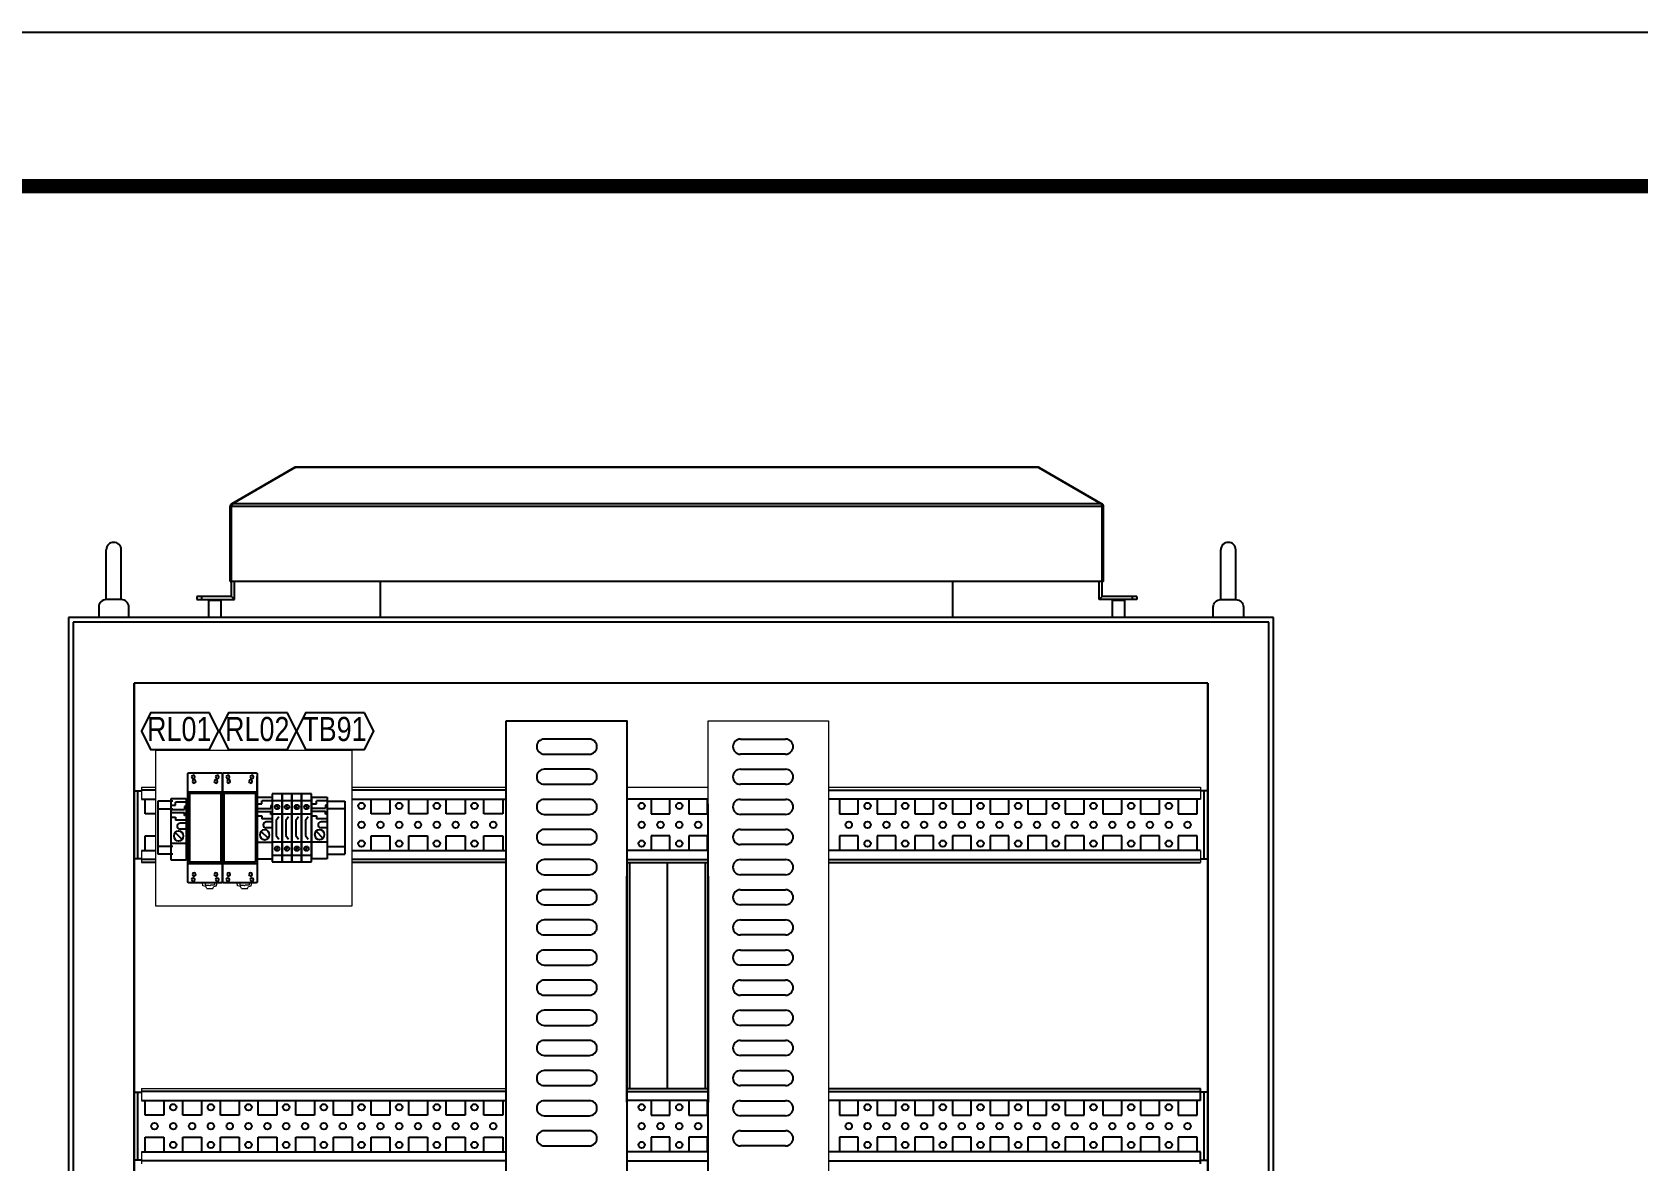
# Model space of a CAD drawing. Extents: x 81437 to 204847, y -54769 to -29444.
# Drawn here: x 87150 to 88216, y -52088 to -51339 of the extents above; entities that cross this region are included whole.
import ezdxf
from ezdxf.enums import TextEntityAlignment as Align
from ezdxf.lldxf.tags import DXFTag

# ---------------------------------------------------------------- set-up
doc = ezdxf.new("R2010")
doc.units = 0
doc.header["$LTSCALE"] = 100
doc.header["$MEASUREMENT"] = 0
for name, color, linetype in [('EYEBOLT', 7, 'Continuous'), ('PANEL', 7, 'Continuous'), ('Panel Comp', 7, 'Continuous'), ('t', 1, 'Continuous')]:
    doc.layers.add(name, color=color, linetype=linetype)
doc.layers.add('细实线', color=7, linetype='Continuous', lineweight=20)
doc.styles.add('HZ', font='arial.ttf', dxfattribs={"width": 0.7})
doc.styles.get("Standard").update_dxf_attribs({"font": ''})
doc.styles.add('微软雅黑', font='')
doc.styles.get('Standard').set_extended_font_data('SimSun')
doc.styles.get('微软雅黑').set_extended_font_data('Microsoft YaHei')
tags = doc.linetypes.add('HIDDEN2', pattern=[0.1875, 0.125, -0.0625]).pattern_tags.tags
tags[6:7] = [DXFTag(74, 4), DXFTag(75, 0), DXFTag(340, '0'), DXFTag(46, 1.0), DXFTag(50, 0.0), DXFTag(44, 0.0), DXFTag(45, 0.0)]
tags[4:5] = [DXFTag(74, 4), DXFTag(75, 0), DXFTag(340, '0'), DXFTag(46, 1.0), DXFTag(50, 0.0), DXFTag(44, 0.0), DXFTag(45, 0.0)]

# ---------------------------------------------------------------- blocks, each defined once
blk = doc.blocks.new('图框')
at = {"layer": 't', "color": 7, "const_width": 9.62}
blk.add_lwpolyline([(4109.5, -3210.4), (4109.5, -58.9), (-6.2, -58.9), (-6.2, -3210.4)], close=True, dxfattribs=at)
at = {"color": 7, "style": '微软雅黑', "flags": 8}
for tag, p, height in [('DWG.NAME:', (1375.5, -2969.2), 25), ('DWG.NO.:', (3122, -3089.3), 24), ('图纸编号', (3309.2, -3111.3), 24), ('FILENO.:', (3122.5, -3165), 24), ('文档号', (3311.6, -3183), 24)]:
    blk.add_attdef(tag, p, '', height=height, dxfattribs=at)
at = {"color": 7, "style": '微软雅黑', "width": 0.8, "flags": 8}
for tag, p, height in [('PROJECTNAME:', (3119.3, -2971.7), 24), ('PROJECT_NAME', (3324.7, -2969.2), 25)]:
    blk.add_attdef(tag, p, '', height=height, dxfattribs=at)
at = {"color": 7, "style": '微软雅黑', "flags": 8}
for tag, p in [('图纸名称:', (1371.6, -3024.8)), ('项目名称', (3272.9, -3045.6))]:
    blk.add_attdef(tag, text='', height=25, dxfattribs=at).set_placement(p, align=Align.BOTTOM_LEFT)
for tag, height, width, p in [('RENLIU', 24, 0.7, (692, -3009.2)), ('SHUFENWANG', 24, 0.7, (879.6, -3009.2)), ('FANGHOU', 24, 0.7, (1063.6, -3009.2)), ('DANDANLI', 24, 0.7, (1243.9, -3009.2)), ('#10STATIONONTROLCABINETCOVER', 30, 0.6, (1771.7, -3076)), ('HANGZHOUHOLLYSYSAUTOMATIONCO.,LTD.', 24, 0.7, (2763.9, -3104.6))]:
    blk.add_attdef(tag, text='', height=height, dxfattribs=dict(at, width=width)).set_placement(p, align=Align.MIDDLE)
at = {"color": 7, "flags": 8}
blk.add_attdef('A', text='', height=23, dxfattribs=at).set_placement((53.7, -3033.7), align=Align.MIDDLE)
at = {"color": 7, "style": '微软雅黑', "flags": 8}
for tag, height, p in [('设计时间', 23, (207.7, -3033.7)), ('刘仁', 23, (692, -3061.1)), ('王姝芬', 23, (879.6, -3061.1)), ('侯方', 23, (1063.6, -3061.1)), ('李丹丹', 23, (1243.9, -3061.1)), ('PAGEXOFX', 24, (3947.6, -3097.9)), ('REV.', 24, (53.2, -3121.9)), ('DATE', 24, (202.7, -3121.9)), ('DESCRIPTION', 24, (445.6, -3121.9)), ('PREPARED', 24, (692, -3121.9)), ('CHECKED', 24, (879.6, -3121.9)), ('SIGNED', 24, (1063.6, -3121.9)), ('APPROVED', 24, (1243.9, -3121.9)), ('图纸名称', 30, (1771.7, -3153.6)), ('第几页共几页', 24, (3947.6, -3172.9))]:
    blk.add_attdef(tag, text='', height=height, dxfattribs=at).set_placement(p, align=Align.MIDDLE)
blk = doc.blocks.new('堵头')
at = {"color": 53}
for p, q in [((0, -41), (0, 0)), ((0, 0), (10, 0)), ((10, 0), (10, -41)), ((0, -11), (10, -11)), ((0, -20.6), (4, -20.6)), ((7.3, -18.3), (2.7, -13.8)), ((0, -24.6), (4, -24.6)), ((0, -26.6), (7, -26.6)), ((0, -29.6), (1, -29.6)), ((1, -29.6), (1, -31.6)), ((10, -31.6), (1, -31.6)), ((7, -28.6), (7, -26.6)), ((10, -28.6), (7, -28.6)), ((0, -35.6), (1, -35.6)), ((0, -38.6), (7, -38.6)), ((10, -41), (0, -41)), ((10, -33.6), (1, -33.6)), ((1, -35.6), (1, -33.6)), ((10, -36.6), (7, -36.6)), ((7, -36.6), (7, -38.6))]:
    blk.add_line(p, q, dxfattribs=at)
blk.add_arc((4, -22.6), 2, 270, 90, dxfattribs=at)
blk.add_ellipse((5, -16.1), major_axis=(0, -3.5), ratio=0.857143, start_param=4.712389, end_param=10.995574, dxfattribs=at)
blk = doc.blocks.new('MY2NJ-K')
at = {"lineweight": 0}
for p, q in [((38.5, -10), (36.5, -9.7)), ((38.9, -11.9), (38.5, -10)), ((36.5, -11.5), (38, -11.5)), ((36.5, -17.6), (38, -17.6)), ((38.5, -19.1), (36.5, -19.4)), ((38, -11.5), (38, -14)), ((38, -17.6), (38, -15.1)), ((38.9, -17.2), (38.5, -19.1)), ((40.3, -12.5), (38.9, -11.9)), ((40.3, -16.6), (38.9, -17.2)), ((40.3, -12.5), (40.3, -16.6))]:
    blk.add_line(p, q, dxfattribs=at)
blk.add_arc((38, -14.5), 0.532, 270.5495, 89.4505, dxfattribs=at)
at = {"layer": 'Panel Comp'}
for p, q in [((12, -23), (-34, -23)), ((5.5, -23), (-33.7, -23)), ((5.5, -23), (-33.7, -23)), ((8.6, -23), (-30.6, -23)), ((11, -23), (-28.3, -23))]:
    blk.add_line(p, q, dxfattribs=at)
blk.add_lwpolyline([(36.5, -22), (36.5, -1, 0.414214), (35.5, 0), (-35.5, 0, 0.414214), (-36.5, -1), (-36.5, -22, 0.414214), (-35.5, -23), (35.5, -23, 0.414214)], format="xyb", close=True, dxfattribs=at)
for points in [[(24, -23), (24, 0), (-24, 0), (-24, -23)], [(22.8, -21.9), (22.8, -1.2), (-22.9, -1.2), (-22.9, -21.9)]]:
    blk.add_lwpolyline(points, close=True, dxfattribs=at)
for centre in [(-33.8, -3.6), (-30.8, -4.1), (30.9, -4.1), (34.4, -3.6), (-33.8, -19.5), (-30.8, -18.6), (30.9, -18.6), (34.4, -19.5)]:
    blk.add_circle(centre, 1.09, dxfattribs=at)
blk = doc.blocks.new('Z$W@#31031')
at = {"color": 53}
for p, q in [((0, 45), (0, 0)), ((6.5, 45), (0, 45)), ((6.5, 0), (6.5, 45)), ((0, 40.6), (6.5, 40.6)), ((0, 31.9), (6.5, 31.9)), ((2.6, 27.5), (4.4, 30.1)), ((2.6, 27.6), (2.6, 17.4)), ((0, 13.1), (6.5, 13.1)), ((2.6, 17.5), (4.4, 14.9)), ((0, 4.4), (6.5, 4.4)), ((0, 0), (6.5, 0))]:
    blk.add_line(p, q, dxfattribs=at)
at = {"color": 53, "linetype": 'HIDDEN2'}
for p, q in [((4.1, 35.1), (2.4, 37.5)), ((4.1, 9.9), (2.4, 7.5))]:
    blk.add_line(p, q, dxfattribs=at)
at = {"color": 53}
for centre in [(3.3, 36.3), (3.3, 8.7)]:
    blk.add_circle(centre, 1.5, dxfattribs=at)

msp = doc.modelspace()

# ---------------------------------------------------------------- linework, layer by layer
at = {"color": 7, "linetype": 'Continuous'}
for p, q in [((87323.8, -51628), (87282.1, -51652.1)), ((87324.3, -51628), (87282.6, -51652.1)), ((87323.8, -51628), (87323.9, -51628.3)), ((87817.7, -51628), (87324.3, -51628)), ((87817.1, -51627.7), (87324.9, -51627.7)), ((87817.7, -51628), (87859.4, -51652.1)), ((87818.2, -51628), (87818.1, -51628.3)), ((87818.2, -51628), (87859.9, -51652.1)), ((87281, -51703.7), (87281, -51654)), ((87281, -51654), (87282, -51654)), ((87282, -51703.7), (87282, -51654)), ((87860, -51654), (87282, -51654)), ((87282.1, -51652.1), (87282.4, -51652.6)), ((87859.4, -51652.1), (87282.6, -51652.1)), ((87859.9, -51652.1), (87859.6, -51652.6)), ((87860, -51703.7), (87860, -51654)), ((87861, -51654), (87860, -51654)), ((87861, -51703.7), (87861, -51654)), ((87281, -51703.7), (87282, -51703.7)), ((87282, -51713.7), (87282, -51703.7)), ((87860, -51703.7), (87282, -51703.7)), ((87284, -51715.7), (87284, -51703.7)), ((87381, -51727.7), (87381, -51703.7)), ((87761, -51727.7), (87761, -51703.7)), ((87858, -51715.7), (87858, -51703.7)), ((87860, -51713.7), (87860, -51703.7)), ((87861, -51703.7), (87860, -51703.7)), ((87259, -51713.7), (87259, -51715.7)), ((87282, -51713.7), (87259, -51713.7)), ((87259, -51715.7), (87284, -51715.7)), ((87262, -51713.7), (87262, -51715.7)), ((87267.5, -51715.7), (87267, -51716.2)), ((87267, -51727.7), (87267, -51716.2)), ((87275, -51716.2), (87267, -51716.2)), ((87274.5, -51715.7), (87275, -51716.2)), ((87275, -51727.7), (87275, -51716.2)), ((87284, -51715.7), (87282, -51713.7)), ((87858, -51715.7), (87860, -51713.7)), ((87883, -51715.7), (87858, -51715.7)), ((87883, -51713.7), (87860, -51713.7)), ((87867.5, -51715.7), (87867, -51716.2)), ((87867, -51727.7), (87867, -51716.2)), ((87875, -51716.2), (87867, -51716.2)), ((87874.5, -51715.7), (87875, -51716.2)), ((87875, -51727.7), (87875, -51716.2)), ((87880, -51713.7), (87880, -51715.7)), ((87883, -51713.7), (87883, -51715.7)), ((87519.6, -51808.3), (87489.6, -51808.3)), ((87619.9, -51808.3), (87649.9, -51808.3)), ((87489.6, -51818.3), (87519.6, -51818.3)), ((87649.9, -51818.3), (87619.9, -51818.3)), ((87519.6, -51828.3), (87489.6, -51828.3)), ((87619.9, -51828.3), (87649.9, -51828.3)), ((87217.3, -51842.7), (87222.3, -51842.7)), ((87217.3, -51842.7), (87222.3, -51842.7)), ((87219.8, -51887.7), (87219.8, -51842.7)), ((87219.8, -51887.7), (87219.8, -51842.7)), ((87231.8, -51842.2), (87222.3, -51842.2)), ((87222.3, -51848.2), (87231.8, -51848.2)), ((87224.6, -51858), (87224.6, -51848.2)), ((87464.4, -51842.2), (87361.9, -51842.2)), ((87361.9, -51848.2), (87464.4, -51848.2)), ((87374.6, -51858), (87374.6, -51848.2)), ((87374.6, -51858), (87374.6, -51848.2)), ((87374.6, -51858), (87374.6, -51848.2)), ((87374.6, -51858), (87374.6, -51848.2)), ((87387.1, -51848.2), (87387.1, -51858)), ((87399.6, -51858), (87399.6, -51848.2)), ((87412.1, -51848.2), (87412.1, -51858)), ((87424.6, -51858), (87424.6, -51848.2)), ((87437.1, -51848.2), (87437.1, -51858)), ((87449.6, -51858), (87449.6, -51848.2)), ((87462.1, -51848.2), (87462.1, -51858)), ((87489.6, -51838.3), (87519.6, -51838.3)), ((87598.4, -51848.2), (87544.4, -51848.2)), ((87560.6, -51848.2), (87560.6, -51858)), ((87573.1, -51858), (87573.1, -51848.2)), ((87585.6, -51848.2), (87585.6, -51858)), ((87598.1, -51858), (87598.1, -51848.2)), ((87649.9, -51838.3), (87619.9, -51838.3)), ((87678.4, -51842.2), (87915.9, -51842.2)), ((87916.2, -51848.2), (87678.4, -51848.2)), ((87685.6, -51848.2), (87685.6, -51858)), ((87698.1, -51858), (87698.1, -51848.2)), ((87710.6, -51848.2), (87710.6, -51858)), ((87723.1, -51858), (87723.1, -51848.2)), ((87735.6, -51848.2), (87735.6, -51858)), ((87748.1, -51858), (87748.1, -51848.2)), ((87760.6, -51848.2), (87760.6, -51858)), ((87773.1, -51858), (87773.1, -51848.2)), ((87785.6, -51848.2), (87785.6, -51858)), ((87798.1, -51858), (87798.1, -51848.2)), ((87810.6, -51848.2), (87810.6, -51858)), ((87823.1, -51858), (87823.1, -51848.2)), ((87835.6, -51848.2), (87835.6, -51858)), ((87848.1, -51858), (87848.1, -51848.2)), ((87860.6, -51848.2), (87860.6, -51858)), ((87873.1, -51858), (87873.1, -51848.2)), ((87885.6, -51848.2), (87885.6, -51858)), ((87898.1, -51858), (87898.1, -51848.2)), ((87910.6, -51848.2), (87910.6, -51858)), ((87915.9, -51842.2), (87925.3, -51842.2)), ((87925.3, -51848.2), (87915.9, -51848.2)), ((87923.1, -51858), (87923.1, -51848.2)), ((87930.3, -51842.7), (87925.3, -51842.7)), ((87927.8, -51887.7), (87927.8, -51842.7)), ((87231.8, -51858), (87224.6, -51858)), ((87387.1, -51858), (87374.6, -51858)), ((87412.1, -51858), (87399.6, -51858)), ((87437.1, -51858), (87424.6, -51858)), ((87462.1, -51858), (87449.6, -51858)), ((87519.6, -51848.3), (87489.6, -51848.3)), ((87489.6, -51858.3), (87519.6, -51858.3)), ((87560.6, -51858), (87573.1, -51858)), ((87585.6, -51858), (87598.1, -51858)), ((87598.4, -53596.2), (87598.4, -51851.2)), ((87619.9, -51848.3), (87649.9, -51848.3)), ((87649.9, -51858.3), (87619.9, -51858.3)), ((87685.6, -51858), (87698.1, -51858)), ((87710.6, -51858), (87723.1, -51858)), ((87735.6, -51858), (87748.1, -51858)), ((87760.6, -51858), (87773.1, -51858)), ((87785.6, -51858), (87798.1, -51858)), ((87810.6, -51858), (87823.1, -51858)), ((87835.6, -51858), (87848.1, -51858)), ((87860.6, -51858), (87873.1, -51858)), ((87885.6, -51858), (87898.1, -51858)), ((87910.6, -51858), (87923.1, -51858)), ((87519.6, -51868.3), (87489.6, -51868.3)), ((87619.9, -51868.3), (87649.9, -51868.3)), ((87224.6, -51872.5), (87231.8, -51872.5)), ((87224.6, -51882.2), (87224.6, -51872.5)), ((87374.6, -51872.5), (87387.1, -51872.5)), ((87374.6, -51882.2), (87374.6, -51872.5)), ((87374.6, -51882.2), (87374.6, -51872.5)), ((87374.6, -51882.2), (87374.6, -51872.5)), ((87374.6, -51882.2), (87374.6, -51872.5)), ((87387.1, -51872.5), (87387.1, -51882.2)), ((87399.6, -51872.5), (87412.1, -51872.5)), ((87399.6, -51882.2), (87399.6, -51872.5)), ((87412.1, -51872.5), (87412.1, -51882.2)), ((87424.6, -51872.5), (87437.1, -51872.5)), ((87424.6, -51882.2), (87424.6, -51872.5)), ((87437.1, -51872.5), (87437.1, -51882.2)), ((87449.6, -51872.5), (87462.1, -51872.5)), ((87449.6, -51882.2), (87449.6, -51872.5)), ((87462.1, -51872.5), (87462.1, -51882.2)), ((87489.6, -51878.3), (87519.6, -51878.3)), ((87573.1, -51872.5), (87560.6, -51872.5)), ((87560.6, -51872.5), (87560.6, -51882.2)), ((87573.1, -51882.2), (87573.1, -51872.5)), ((87598.1, -51872.5), (87585.6, -51872.5)), ((87585.6, -51872.5), (87585.6, -51882.2)), ((87598.1, -51882.2), (87598.1, -51872.5)), ((87649.9, -51878.3), (87619.9, -51878.3)), ((87698.1, -51872.5), (87685.6, -51872.5)), ((87685.6, -51872.5), (87685.6, -51882.2)), ((87698.1, -51882.2), (87698.1, -51872.5)), ((87723.1, -51872.5), (87710.6, -51872.5)), ((87710.6, -51872.5), (87710.6, -51882.2)), ((87723.1, -51882.2), (87723.1, -51872.5)), ((87748.1, -51872.5), (87735.6, -51872.5)), ((87735.6, -51872.5), (87735.6, -51882.2)), ((87748.1, -51882.2), (87748.1, -51872.5)), ((87773.1, -51872.5), (87760.6, -51872.5)), ((87760.6, -51872.5), (87760.6, -51882.2)), ((87773.1, -51882.2), (87773.1, -51872.5)), ((87798.1, -51872.5), (87785.6, -51872.5)), ((87785.6, -51872.5), (87785.6, -51882.2)), ((87798.1, -51882.2), (87798.1, -51872.5)), ((87823.1, -51872.5), (87810.6, -51872.5)), ((87810.6, -51872.5), (87810.6, -51882.2)), ((87823.1, -51882.2), (87823.1, -51872.5)), ((87848.1, -51872.5), (87835.6, -51872.5)), ((87835.6, -51872.5), (87835.6, -51882.2)), ((87848.1, -51882.2), (87848.1, -51872.5)), ((87873.1, -51872.5), (87860.6, -51872.5)), ((87860.6, -51872.5), (87860.6, -51882.2)), ((87873.1, -51882.2), (87873.1, -51872.5)), ((87898.1, -51872.5), (87885.6, -51872.5)), ((87885.6, -51872.5), (87885.6, -51882.2)), ((87898.1, -51882.2), (87898.1, -51872.5)), ((87923.1, -51872.5), (87910.6, -51872.5)), ((87910.6, -51872.5), (87910.6, -51882.2)), ((87923.1, -51882.2), (87923.1, -51872.5)), ((87222.3, -51887.7), (87217.3, -51887.7)), ((87222.3, -51887.7), (87217.3, -51887.7)), ((87222.3, -51882.2), (87231.8, -51882.2)), ((87231.8, -51888.2), (87222.3, -51888.2)), ((87231.8, -51890.2), (87222.3, -51890.2)), ((87361.9, -51882.2), (87464.4, -51882.2)), ((87464.4, -51888.2), (87361.9, -51888.2)), ((87464.4, -51890.2), (87361.9, -51890.2)), ((87519.6, -51888.3), (87489.6, -51888.3)), ((87598.4, -51882.2), (87544.4, -51882.2)), ((87544.4, -51888.2), (87598.4, -51888.2)), ((87544.4, -51890.2), (87598.4, -51890.2)), ((87546.4, -52040.2), (87546.4, -51890.2)), ((87571.4, -52040.2), (87571.4, -51890.2)), ((87571.4, -52040.2), (87571.4, -51890.2)), ((87596.4, -51890.2), (87596.4, -52040.2)), ((87619.9, -51888.3), (87649.9, -51888.3)), ((87916.2, -51882.2), (87678.4, -51882.2)), ((87678.4, -51888.2), (87915.9, -51888.2)), ((87678.4, -51890.2), (87915.9, -51890.2)), ((87925.3, -51882.2), (87915.9, -51882.2)), ((87915.9, -51888.2), (87925.3, -51888.2)), ((87915.9, -51890.2), (87925.3, -51890.2)), ((87925.3, -51887.7), (87930.3, -51887.7)), ((87489.6, -51898.3), (87519.6, -51898.3)), ((87544.4, -52049.2), (87544.4, -51899.2)), ((87598.4, -51899.2), (87598.4, -52049.2)), ((87649.9, -51898.3), (87619.9, -51898.3)), ((87519.6, -51908.3), (87489.6, -51908.3)), ((87619.9, -51908.3), (87649.9, -51908.3)), ((87489.6, -51918.3), (87519.6, -51918.3)), ((87649.9, -51918.3), (87619.9, -51918.3)), ((87519.6, -51928.3), (87489.6, -51928.3)), ((87619.9, -51928.3), (87649.9, -51928.3)), ((87489.6, -51938.3), (87519.6, -51938.3)), ((87649.9, -51938.3), (87619.9, -51938.3)), ((87519.6, -51948.3), (87489.6, -51948.3)), ((87619.9, -51948.3), (87649.9, -51948.3)), ((87489.6, -51958.3), (87519.6, -51958.3)), ((87649.9, -51958.3), (87619.9, -51958.3)), ((87519.6, -51968.3), (87489.6, -51968.3)), ((87619.9, -51968.3), (87649.9, -51968.3)), ((87489.6, -51978.3), (87519.6, -51978.3)), ((87649.9, -51978.3), (87619.9, -51978.3)), ((87519.6, -51988.3), (87489.6, -51988.3)), ((87619.9, -51988.3), (87649.9, -51988.3)), ((87489.6, -51998.3), (87519.6, -51998.3)), ((87649.9, -51998.3), (87619.9, -51998.3)), ((87519.6, -52008.3), (87489.6, -52008.3)), ((87489.6, -52018.3), (87519.6, -52018.3)), ((87619.9, -52008.3), (87649.9, -52008.3)), ((87649.9, -52018.3), (87619.9, -52018.3)), ((87519.6, -52028.3), (87489.6, -52028.3)), ((87619.9, -52028.3), (87649.9, -52028.3)), ((87489.6, -52038.3), (87519.6, -52038.3)), ((87649.9, -52038.3), (87619.9, -52038.3)), ((87217.3, -52042.7), (87222.3, -52042.7)), ((87219.8, -52087.7), (87219.8, -52042.7)), ((87464.4, -52042.2), (87222.3, -52042.2)), ((87222.3, -52048.2), (87464.4, -52048.2)), ((87224.6, -52058), (87224.6, -52048.2)), ((87237.1, -52048.2), (87237.1, -52058)), ((87249.6, -52058), (87249.6, -52048.2)), ((87262.1, -52048.2), (87262.1, -52058)), ((87274.6, -52058), (87274.6, -52048.2)), ((87287.1, -52048.2), (87287.1, -52058)), ((87299.6, -52058), (87299.6, -52048.2)), ((87312.1, -52048.2), (87312.1, -52058)), ((87324.6, -52058), (87324.6, -52048.2)), ((87337.1, -52048.2), (87337.1, -52058)), ((87349.6, -52058), (87349.6, -52048.2)), ((87362.1, -52048.2), (87362.1, -52058)), ((87374.6, -52058), (87374.6, -52048.2)), ((87387.1, -52048.2), (87387.1, -52058)), ((87399.6, -52058), (87399.6, -52048.2)), ((87412.1, -52048.2), (87412.1, -52058)), ((87424.6, -52058), (87424.6, -52048.2)), ((87437.1, -52048.2), (87437.1, -52058)), ((87449.6, -52058), (87449.6, -52048.2)), ((87462.1, -52048.2), (87462.1, -52058)), ((87519.6, -52048.3), (87489.6, -52048.3)), ((87544.4, -52040.2), (87598.4, -52040.2)), ((87544.4, -52042.2), (87598.4, -52042.2)), ((87598.4, -52048.2), (87544.4, -52048.2)), ((87560.6, -52048.2), (87560.6, -52058)), ((87573.1, -52058), (87573.1, -52048.2)), ((87585.6, -52048.2), (87585.6, -52058)), ((87598.1, -52058), (87598.1, -52048.2)), ((87619.9, -52048.3), (87649.9, -52048.3)), ((87678.4, -52040.2), (87746.3, -52040.2)), ((87678.4, -52042.2), (87746.3, -52042.2)), ((87746.3, -52048.2), (87678.4, -52048.2)), ((87685.6, -52048.2), (87685.6, -52058)), ((87698.1, -52058), (87698.1, -52048.2)), ((87710.6, -52048.2), (87710.6, -52058)), ((87723.1, -52058), (87723.1, -52048.2)), ((87735.6, -52048.2), (87735.6, -52058)), ((87746.3, -52040.2), (87925.3, -52040.2)), ((87746.3, -52042.2), (87925.3, -52042.2)), ((87925.3, -52048.2), (87746.3, -52048.2)), ((87748.1, -52058), (87748.1, -52048.2)), ((87760.6, -52048.2), (87760.6, -52058)), ((87773.1, -52058), (87773.1, -52048.2)), ((87785.6, -52048.2), (87785.6, -52058)), ((87798.1, -52058), (87798.1, -52048.2)), ((87810.6, -52048.2), (87810.6, -52058)), ((87823.1, -52058), (87823.1, -52048.2)), ((87835.6, -52048.2), (87835.6, -52058)), ((87848.1, -52058), (87848.1, -52048.2)), ((87860.6, -52048.2), (87860.6, -52058)), ((87873.1, -52058), (87873.1, -52048.2)), ((87885.6, -52048.2), (87885.6, -52058)), ((87898.1, -52058), (87898.1, -52048.2)), ((87910.6, -52048.2), (87910.6, -52058)), ((87923.1, -52058), (87923.1, -52048.2)), ((87925.3, -52048.2), (87925.3, -52040.2)), ((87930.3, -52042.7), (87925.3, -52042.7)), ((87927.8, -52087.7), (87927.8, -52042.7)), ((87237.1, -52058), (87224.6, -52058)), ((87262.1, -52058), (87249.6, -52058)), ((87287.1, -52058), (87274.6, -52058)), ((87312.1, -52058), (87299.6, -52058)), ((87337.1, -52058), (87324.6, -52058)), ((87362.1, -52058), (87349.6, -52058)), ((87387.1, -52058), (87374.6, -52058)), ((87412.1, -52058), (87399.6, -52058)), ((87437.1, -52058), (87424.6, -52058)), ((87462.1, -52058), (87449.6, -52058)), ((87489.6, -52058.3), (87519.6, -52058.3)), ((87560.6, -52058), (87573.1, -52058)), ((87585.6, -52058), (87598.1, -52058)), ((87649.9, -52058.3), (87619.9, -52058.3)), ((87685.6, -52058), (87698.1, -52058)), ((87710.6, -52058), (87723.1, -52058)), ((87735.6, -52058), (87748.1, -52058)), ((87760.6, -52058), (87773.1, -52058)), ((87785.6, -52058), (87798.1, -52058)), ((87810.6, -52058), (87823.1, -52058)), ((87835.6, -52058), (87848.1, -52058)), ((87860.6, -52058), (87873.1, -52058)), ((87885.6, -52058), (87898.1, -52058)), ((87910.6, -52058), (87923.1, -52058)), ((87519.6, -52068.3), (87489.6, -52068.3)), ((87619.9, -52068.3), (87649.9, -52068.3)), ((87753.5, -52067.2), (87755.1, -52067.2)), ((87756.3, -52064.5), (87756.3, -52066)), ((87222.3, -52082.2), (87464.4, -52082.2)), ((87224.6, -52072.5), (87237.1, -52072.5)), ((87224.6, -52082.2), (87224.6, -52072.5)), ((87237.1, -52072.5), (87237.1, -52082.2)), ((87249.6, -52072.5), (87262.1, -52072.5)), ((87249.6, -52082.2), (87249.6, -52072.5)), ((87262.1, -52072.5), (87262.1, -52082.2)), ((87274.6, -52072.5), (87287.1, -52072.5)), ((87274.6, -52082.2), (87274.6, -52072.5)), ((87287.1, -52072.5), (87287.1, -52082.2)), ((87299.6, -52072.5), (87312.1, -52072.5)), ((87299.6, -52082.2), (87299.6, -52072.5)), ((87312.1, -52072.5), (87312.1, -52082.2)), ((87324.6, -52072.5), (87337.1, -52072.5)), ((87324.6, -52082.2), (87324.6, -52072.5)), ((87337.1, -52072.5), (87337.1, -52082.2)), ((87349.6, -52072.5), (87362.1, -52072.5)), ((87349.6, -52082.2), (87349.6, -52072.5)), ((87362.1, -52072.5), (87362.1, -52082.2)), ((87374.6, -52072.5), (87387.1, -52072.5)), ((87374.6, -52082.2), (87374.6, -52072.5)), ((87387.1, -52072.5), (87387.1, -52082.2)), ((87399.6, -52072.5), (87412.1, -52072.5)), ((87399.6, -52082.2), (87399.6, -52072.5)), ((87412.1, -52072.5), (87412.1, -52082.2)), ((87424.6, -52072.5), (87437.1, -52072.5)), ((87424.6, -52082.2), (87424.6, -52072.5)), ((87437.1, -52072.5), (87437.1, -52082.2)), ((87449.6, -52072.5), (87462.1, -52072.5)), ((87449.6, -52082.2), (87449.6, -52072.5)), ((87462.1, -52072.5), (87462.1, -52082.2)), ((87489.6, -52078.3), (87519.6, -52078.3)), ((87598.4, -52082.2), (87544.4, -52082.2)), ((87573.1, -52072.5), (87560.6, -52072.5)), ((87560.6, -52072.5), (87560.6, -52082.2)), ((87573.1, -52082.2), (87573.1, -52072.5)), ((87598.1, -52072.5), (87585.6, -52072.5)), ((87585.6, -52072.5), (87585.6, -52082.2)), ((87598.1, -52082.2), (87598.1, -52072.5)), ((87649.9, -52078.3), (87619.9, -52078.3)), ((87746.3, -52082.2), (87678.4, -52082.2)), ((87698.1, -52072.5), (87685.6, -52072.5)), ((87685.6, -52072.5), (87685.6, -52082.2)), ((87698.1, -52082.2), (87698.1, -52072.5)), ((87723.1, -52072.5), (87710.6, -52072.5)), ((87710.6, -52072.5), (87710.6, -52082.2)), ((87723.1, -52082.2), (87723.1, -52072.5)), ((87748.1, -52072.5), (87735.6, -52072.5)), ((87735.6, -52072.5), (87735.6, -52082.2)), ((87925.3, -52082.2), (87746.3, -52082.2)), ((87748.1, -52082.2), (87748.1, -52072.5)), ((87773.1, -52072.5), (87760.6, -52072.5)), ((87760.6, -52072.5), (87760.6, -52082.2)), ((87773.1, -52082.2), (87773.1, -52072.5)), ((87798.1, -52072.5), (87785.6, -52072.5)), ((87785.6, -52072.5), (87785.6, -52082.2)), ((87798.1, -52082.2), (87798.1, -52072.5)), ((87823.1, -52072.5), (87810.6, -52072.5)), ((87810.6, -52072.5), (87810.6, -52082.2)), ((87823.1, -52082.2), (87823.1, -52072.5)), ((87848.1, -52072.5), (87835.6, -52072.5)), ((87835.6, -52072.5), (87835.6, -52082.2)), ((87848.1, -52082.2), (87848.1, -52072.5)), ((87873.1, -52072.5), (87860.6, -52072.5)), ((87860.6, -52072.5), (87860.6, -52082.2)), ((87873.1, -52082.2), (87873.1, -52072.5)), ((87898.1, -52072.5), (87885.6, -52072.5)), ((87885.6, -52072.5), (87885.6, -52082.2)), ((87898.1, -52082.2), (87898.1, -52072.5)), ((87923.1, -52072.5), (87910.6, -52072.5)), ((87910.6, -52072.5), (87910.6, -52082.2)), ((87923.1, -52082.2), (87923.1, -52072.5)), ((87925.3, -52090.2), (87925.3, -52082.2)), ((87222.3, -52087.7), (87217.3, -52087.7)), ((87464.4, -52088.2), (87222.3, -52088.2)), ((87544.4, -52088.2), (87598.4, -52088.2)), ((87678.4, -52088.2), (87746.3, -52088.2)), ((87746.3, -52088.2), (87925.3, -52088.2)), ((87925.3, -52087.7), (87930.3, -52087.7))]:
    msp.add_line(p, q, dxfattribs=at)
at = {"color": 6}
for p, q in [((87243, -51849.6), (87233.1, -51849.6)), ((87233.1, -51849.6), (87233.1, -51884.6)), ((87233.1, -51854.6), (87243, -51854.6)), ((87345, -51849.6), (87357.2, -51849.6)), ((87357.2, -51854.6), (87345, -51854.6)), ((87357.2, -51849.6), (87357.2, -51884.6)), ((87243, -51879.6), (87233.1, -51879.6)), ((87345, -51879.6), (87357.2, -51879.6)), ((87243, -51884.6), (87233.1, -51884.6)), ((87345, -51884.6), (87357.2, -51884.6))]:
    msp.add_line(p, q, dxfattribs=at)
at = {"color": 1}
msp.add_lwpolyline([(86389.9, -51339), (90718.2, -51339), (90718.2, -54769.3), (86389.9, -54769.3)], close=True, dxfattribs=at)
at = {"color": 3}
for points in [[(87267.3, -51790.9), (87228.2, -51790.9), (87222.1, -51803), (87228.2, -51815.1), (87267.3, -51815.1), (87273.4, -51803), (87267.3, -51790.9)], [(87319.1, -51790.9), (87279.9, -51790.9), (87273.8, -51803), (87279.9, -51815.1), (87319.1, -51815.1), (87325.1, -51803), (87319.1, -51790.9)], [(87370.3, -51790.9), (87331.2, -51790.9), (87325.1, -51803), (87331.2, -51815.1), (87370.3, -51815.1), (87376.4, -51803), (87370.3, -51790.9)]]:
    msp.add_lwpolyline(points, dxfattribs=at)
at = {"color": 7}
msp.add_lwpolyline([(87464.4, -51796.2), (87544.4, -51796.2), (87544.4, -53596.2), (87464.4, -53596.2)], close=True, dxfattribs=at)
at = {"color": 7, "linetype": 'Continuous'}
for centre in [(87368.3, -51852.7), (87368.3, -51852.7), (87368.3, -51852.7), (87368.3, -51852.7), (87368.3, -51852.7), (87393.3, -51852.7), (87393.3, -51852.7), (87418.3, -51852.7), (87418.3, -51852.7), (87443.3, -51852.7), (87443.3, -51852.7), (87554.3, -51852.7), (87579.3, -51852.7), (87704.3, -51852.7), (87704.3, -51852.7), (87729.3, -51852.7), (87729.3, -51852.7), (87754.3, -51852.7), (87754.3, -51852.7), (87779.3, -51852.7), (87779.3, -51852.7), (87804.3, -51852.7), (87804.3, -51852.7), (87829.3, -51852.7), (87829.3, -51852.7), (87854.3, -51852.7), (87854.3, -51852.7), (87879.3, -51852.7), (87879.3, -51852.7), (87904.3, -51852.7), (87904.3, -51852.7), (87368.3, -51865.2), (87368.3, -51865.2), (87368.3, -51865.2), (87368.3, -51865.2), (87368.3, -51865.2), (87380.8, -51865.2), (87393.3, -51865.2), (87393.3, -51865.2), (87405.8, -51865.2), (87418.3, -51865.2), (87418.3, -51865.2), (87430.8, -51865.2), (87443.3, -51865.2), (87443.3, -51865.2), (87455.8, -51865.2), (87554.3, -51865.2), (87566.8, -51865.2), (87579.3, -51865.2), (87591.8, -51865.2), (87691.8, -51865.2), (87704.3, -51865.2), (87704.3, -51865.2), (87716.8, -51865.2), (87729.3, -51865.2), (87729.3, -51865.2), (87741.8, -51865.2), (87754.3, -51865.2), (87754.3, -51865.2), (87766.8, -51865.2), (87779.3, -51865.2), (87779.3, -51865.2), (87791.8, -51865.2), (87804.3, -51865.2), (87804.3, -51865.2), (87816.8, -51865.2), (87829.3, -51865.2), (87829.3, -51865.2), (87841.8, -51865.2), (87854.3, -51865.2), (87854.3, -51865.2), (87866.8, -51865.2), (87879.3, -51865.2), (87879.3, -51865.2), (87891.8, -51865.2), (87904.3, -51865.2), (87904.3, -51865.2), (87916.8, -51865.2), (87368.3, -51877.7), (87368.3, -51877.7), (87368.3, -51877.7), (87368.3, -51877.7), (87368.3, -51877.7), (87393.3, -51877.7), (87393.3, -51877.7), (87418.3, -51877.7), (87418.3, -51877.7), (87443.3, -51877.7), (87443.3, -51877.7), (87554.3, -51877.7), (87579.3, -51877.7), (87704.3, -51877.7), (87704.3, -51877.7), (87729.3, -51877.7), (87729.3, -51877.7), (87754.3, -51877.7), (87754.3, -51877.7), (87779.3, -51877.7), (87779.3, -51877.7), (87804.3, -51877.7), (87804.3, -51877.7), (87829.3, -51877.7), (87829.3, -51877.7), (87854.3, -51877.7), (87854.3, -51877.7), (87879.3, -51877.7), (87879.3, -51877.7), (87904.3, -51877.7), (87904.3, -51877.7), (87243.3, -52052.7), (87243.3, -52052.7), (87268.3, -52052.7), (87268.3, -52052.7), (87293.3, -52052.7), (87293.3, -52052.7), (87318.3, -52052.7), (87318.3, -52052.7), (87343.3, -52052.7), (87343.3, -52052.7), (87368.3, -52052.7), (87368.3, -52052.7), (87393.3, -52052.7), (87393.3, -52052.7), (87418.3, -52052.7), (87418.3, -52052.7), (87443.3, -52052.7), (87443.3, -52052.7), (87554.3, -52052.7), (87579.3, -52052.7), (87704.3, -52052.7), (87704.3, -52052.7), (87729.3, -52052.7), (87729.3, -52052.7), (87754.3, -52052.7), (87779.3, -52052.7), (87804.3, -52052.7), (87829.3, -52052.7), (87854.3, -52052.7), (87879.3, -52052.7), (87904.3, -52052.7), (87230.8, -52065.2), (87243.3, -52065.2), (87243.3, -52065.2), (87255.8, -52065.2), (87268.3, -52065.2), (87268.3, -52065.2), (87280.8, -52065.2), (87293.3, -52065.2), (87293.3, -52065.2), (87305.8, -52065.2), (87318.3, -52065.2), (87318.3, -52065.2), (87330.8, -52065.2), (87343.3, -52065.2), (87343.3, -52065.2), (87355.8, -52065.2), (87368.3, -52065.2), (87368.3, -52065.2), (87380.8, -52065.2), (87393.3, -52065.2), (87393.3, -52065.2), (87405.8, -52065.2), (87418.3, -52065.2), (87418.3, -52065.2), (87430.8, -52065.2), (87443.3, -52065.2), (87443.3, -52065.2), (87455.8, -52065.2), (87554.3, -52065.2), (87566.8, -52065.2), (87579.3, -52065.2), (87591.8, -52065.2), (87691.8, -52065.2), (87704.3, -52065.2), (87704.3, -52065.2), (87716.8, -52065.2), (87729.3, -52065.2), (87729.3, -52065.2), (87741.8, -52065.2), (87754.3, -52065.2), (87766.8, -52065.2), (87779.3, -52065.2), (87791.8, -52065.2), (87804.3, -52065.2), (87816.8, -52065.2), (87829.3, -52065.2), (87841.8, -52065.2), (87854.3, -52065.2), (87866.8, -52065.2), (87879.3, -52065.2), (87891.8, -52065.2), (87904.3, -52065.2), (87916.8, -52065.2), (87243.3, -52077.7), (87243.3, -52077.7), (87268.3, -52077.7), (87268.3, -52077.7), (87293.3, -52077.7), (87293.3, -52077.7), (87318.3, -52077.7), (87318.3, -52077.7), (87343.3, -52077.7), (87343.3, -52077.7), (87368.3, -52077.7), (87368.3, -52077.7), (87393.3, -52077.7), (87393.3, -52077.7), (87418.3, -52077.7), (87418.3, -52077.7), (87443.3, -52077.7), (87443.3, -52077.7), (87554.3, -52077.7), (87579.3, -52077.7), (87704.3, -52077.7), (87704.3, -52077.7), (87729.3, -52077.7), (87729.3, -52077.7), (87754.3, -52077.7), (87779.3, -52077.7), (87804.3, -52077.7), (87829.3, -52077.7), (87854.3, -52077.7), (87879.3, -52077.7), (87904.3, -52077.7)]:
    msp.add_circle(centre, 2.15, dxfattribs=at)
for centre, radius, start, end in [((87324.9, -51629.9), 2.2, 90, 120), ((87817.1, -51629.9), 2.2, 60, 90), ((87283.2, -51654), 2.2, 120, 180), ((87309.3, -51660.8), 28.1, 164.5161, 164.989), ((87832.7, -51660.8), 28.1, 15.011, 15.4839), ((87858.8, -51654), 2.2, 0, 60), ((87489.6, -51813.3), 5, 90, 270), ((87519.6, -51813.3), 5, 270, 90), ((87619.9, -51813.3), 5, 90, 270), ((87649.9, -51813.3), 5, 270, 90), ((87489.6, -51833.3), 5, 90, 270), ((87519.6, -51833.3), 5, 270, 90), ((87619.9, -51833.3), 5, 90, 270), ((87649.9, -51833.3), 5, 270, 90), ((87489.6, -51853.3), 5, 90, 270), ((87519.6, -51853.3), 5, 270, 90), ((87619.9, -51853.3), 5, 90, 270), ((87649.9, -51853.3), 5, 270, 90), ((87489.6, -51873.3), 5, 90, 270), ((87519.6, -51873.3), 5, 270, 90), ((87619.9, -51873.3), 5, 90, 270), ((87649.9, -51873.3), 5, 270, 90), ((87489.6, -51893.3), 5, 90, 270), ((87519.6, -51893.3), 5, 270, 90), ((87619.9, -51893.3), 5, 90, 270), ((87649.9, -51893.3), 5, 270, 90), ((87489.6, -51913.3), 5, 90, 270), ((87519.6, -51913.3), 5, 270, 90), ((87619.9, -51913.3), 5, 90, 270), ((87649.9, -51913.3), 5, 270, 90), ((87489.6, -51933.3), 5, 90, 270), ((87519.6, -51933.3), 5, 270, 90), ((87619.9, -51933.3), 5, 90, 270), ((87649.9, -51933.3), 5, 270, 90), ((87489.6, -51953.3), 5, 90, 270), ((87519.6, -51953.3), 5, 270, 90), ((87619.9, -51953.3), 5, 90, 270), ((87649.9, -51953.3), 5, 270, 90), ((87489.6, -51973.3), 5, 90, 270), ((87519.6, -51973.3), 5, 270, 90), ((87619.9, -51973.3), 5, 90, 270), ((87649.9, -51973.3), 5, 270, 90), ((87489.6, -51993.3), 5, 90, 270), ((87519.6, -51993.3), 5, 270, 90), ((87619.9, -51993.3), 5, 90, 270), ((87649.9, -51993.3), 5, 270, 90), ((87489.6, -52013.3), 5, 90, 270), ((87519.6, -52013.3), 5, 270, 90), ((87619.9, -52013.3), 5, 90, 270), ((87649.9, -52013.3), 5, 270, 90), ((87489.6, -52033.3), 5, 90, 270), ((87519.6, -52033.3), 5, 270, 90), ((87619.9, -52033.3), 5, 90, 270), ((87649.9, -52033.3), 5, 270, 90), ((87489.6, -52053.3), 5, 90, 270), ((87519.6, -52053.3), 5, 270, 90), ((87619.9, -52053.3), 5, 90, 270), ((87649.9, -52053.3), 5, 270, 90), ((87489.6, -52073.3), 5, 90, 270), ((87519.6, -52073.3), 5, 270, 90), ((87619.9, -52073.3), 5, 90, 270), ((87649.9, -52073.3), 5, 270, 90), ((87753.3, -52065.2), 2.15, 283.7035, 292.4051)]:
    msp.add_arc(centre, radius, start, end, dxfattribs=at)
for points, start_tangent, end_tangent in [([(87324.3, -51628), (87324.5, -51627.9)], (0.721412, 0.692506), (0.835895, 0.548889)), ([(87324.5, -51627.9), (87324.7, -51627.8)], (0.835895, 0.548889), (0.949224, 0.3146)), ([(87324.7, -51627.8), (87324.9, -51627.7)], (0.949224, 0.3146), (1, 0)), ([(87817.3, -51627.8), (87817.1, -51627.7)], (-0.949224, 0.3146), (-1, 0)), ([(87817.5, -51627.9), (87817.3, -51627.8)], (-0.835895, 0.548889), (-0.949224, 0.3146)), ([(87817.7, -51628), (87817.5, -51627.9)], (-0.721412, 0.692506), (-0.835895, 0.548889)), ([(87282.2, -51653.5), (87282, -51654)], (-0.259249, -0.96581), (-0.252028, -0.96772)), ([(87282.4, -51652.6), (87282.2, -51653.3)], (-0.319262, -0.947666), (-0.267211, -0.963638)), ([(87282.6, -51652.1), (87282.4, -51652.6)], (-0.461961, -0.8869), (-0.319262, -0.947666)), ([(87859.4, -51652.1), (87859.6, -51652.6)], (0.461961, -0.8869), (0.319262, -0.947666)), ([(87859.6, -51652.6), (87859.8, -51653.3)], (0.319262, -0.947666), (0.267211, -0.963638)), ([(87859.9, -51653.5), (87860, -51654)], (0.259249, -0.96581), (0.252028, -0.96772))]:
    msp.add_spline(points, degree=3, dxfattribs=dict(at, start_tangent=start_tangent, end_tangent=end_tangent))
at = {"layer": 'EYEBOLT'}
for p, q in [((87198.8, -51715.7), (87198.8, -51682.7)), ((87203.8, -51677.7), (87203.8, -51677.7)), ((87208.8, -51715.7), (87208.8, -51682.7)), ((87938.8, -51715.7), (87938.8, -51682.7)), ((87943.8, -51677.7), (87943.8, -51677.7)), ((87948.8, -51715.7), (87948.8, -51682.7))]:
    msp.add_line(p, q, dxfattribs=at)
at = {"layer": 'EYEBOLT', "color": 7}
for points in [[(87213.8, -51727.7), (87213.8, -51720.7, 0.414214), (87208.8, -51715.7), (87198.8, -51715.7, 0.414214), (87193.8, -51720.7), (87193.8, -51727.7)], [(87933.8, -51727.7), (87933.8, -51720.7, -0.414214), (87938.8, -51715.7), (87948.8, -51715.7, -0.414214), (87953.8, -51720.7), (87953.8, -51727.7)]]:
    msp.add_lwpolyline(points, format="xyb", dxfattribs=at)
at = {"layer": 'EYEBOLT'}
for centre, start, end in [((87203.8, -51682.7), 90, 180), ((87203.8, -51682.7), 0, 90), ((87943.8, -51682.7), 90, 180), ((87943.8, -51682.7), 0, 90)]:
    msp.add_arc(centre, 5, start, end, dxfattribs=at)
at = {"layer": 'PANEL', "color": 7}
for p, q in [((87973.8, -51727.7), (87173.8, -51727.7)), ((87173.8, -51727.7), (87173.8, -53727.7)), ((87176.8, -51730.7), (87176.8, -53724.7)), ((87970.8, -51730.7), (87176.8, -51730.7)), ((87970.8, -53724.7), (87970.8, -51730.7)), ((87973.8, -53727.7), (87973.8, -51727.7)), ((87930.3, -51771.2), (87217.3, -51771.2)), ((87217.3, -51771.2), (87217.3, -52157.7)), ((87217.3, -52548.7), (87217.3, -51771.2)), ((87930.3, -52548.7), (87930.3, -51771.2)), ((87930.3, -51771.2), (87930.3, -52157.7))]:
    msp.add_line(p, q, dxfattribs=at)
at = {"layer": '细实线'}
for p, q in [((87222.3, -51840.2), (87222.3, -51848.2)), ((87222.3, -51840.2), (87231.8, -51840.2)), ((87222.3, -51840.2), (87222.3, -51848.2)), ((87361.9, -51840.2), (87464.4, -51840.2)), ((87544.4, -51840.2), (87598.4, -51840.2)), ((87678.4, -51840.2), (87915.9, -51840.2)), ((87915.9, -51840.2), (87925.3, -51840.2)), ((87925.3, -51840.2), (87925.3, -51848.2)), ((87222.3, -51882.2), (87222.3, -51890.2)), ((87222.3, -51882.2), (87222.3, -51890.2)), ((87925.3, -51882.2), (87925.3, -51890.2)), ((87222.3, -52040.2), (87464.4, -52040.2)), ((87222.3, -52040.2), (87222.3, -52048.2)), ((87222.3, -52082.2), (87222.3, -52090.2))]:
    msp.add_line(p, q, dxfattribs=at)
msp.add_lwpolyline([(87598.4, -51796.2), (87678.4, -51796.2), (87678.4, -53596.2), (87598.4, -53596.2)], close=True, dxfattribs=at)
at = {"layer": '细实线', "color": 2}
msp.add_lwpolyline([(87231.8, -51815.6), (87361.9, -51815.6), (87361.9, -51919.1), (87231.8, -51919.1)], close=True, dxfattribs=at)

# ---------------------------------------------------------------- block references
at = {"color": 1}
msp.add_blockref('图框', (86485.2, -51382.4), dxfattribs=at)
at = {"rotation": 180}
for p in [(87251.8, -51888.7), (87309, -51887.9), (87345.4, -51887.8)]:
    msp.add_blockref('堵头', p, dxfattribs=at)
at = {"color": 7}
for p in [(87309, -51889.7), (87315.5, -51889.7), (87322, -51889.7), (87328.5, -51889.7)]:
    msp.add_blockref('Z$W@#31031', p, dxfattribs=at)
at = {"layer": '细实线', "color": 1, "xscale": -1, "rotation": 90}
for p in [(87253, -51867.2), (87276, -51867.2)]:
    msp.add_blockref('MY2NJ-K', p, dxfattribs=at)

# ---------------------------------------------------------------- texts
at = {"style": 'HZ', "width": 0.8}
for s, p in [('RL01', (87225.9, -51809.6)), ('RL02', (87277.7, -51809.6)), ('TB91', (87328.9, -51809.6))]:
    msp.add_text(s, height=16, dxfattribs=at).set_placement(p)

doc.saveas('drawing.dxf')
